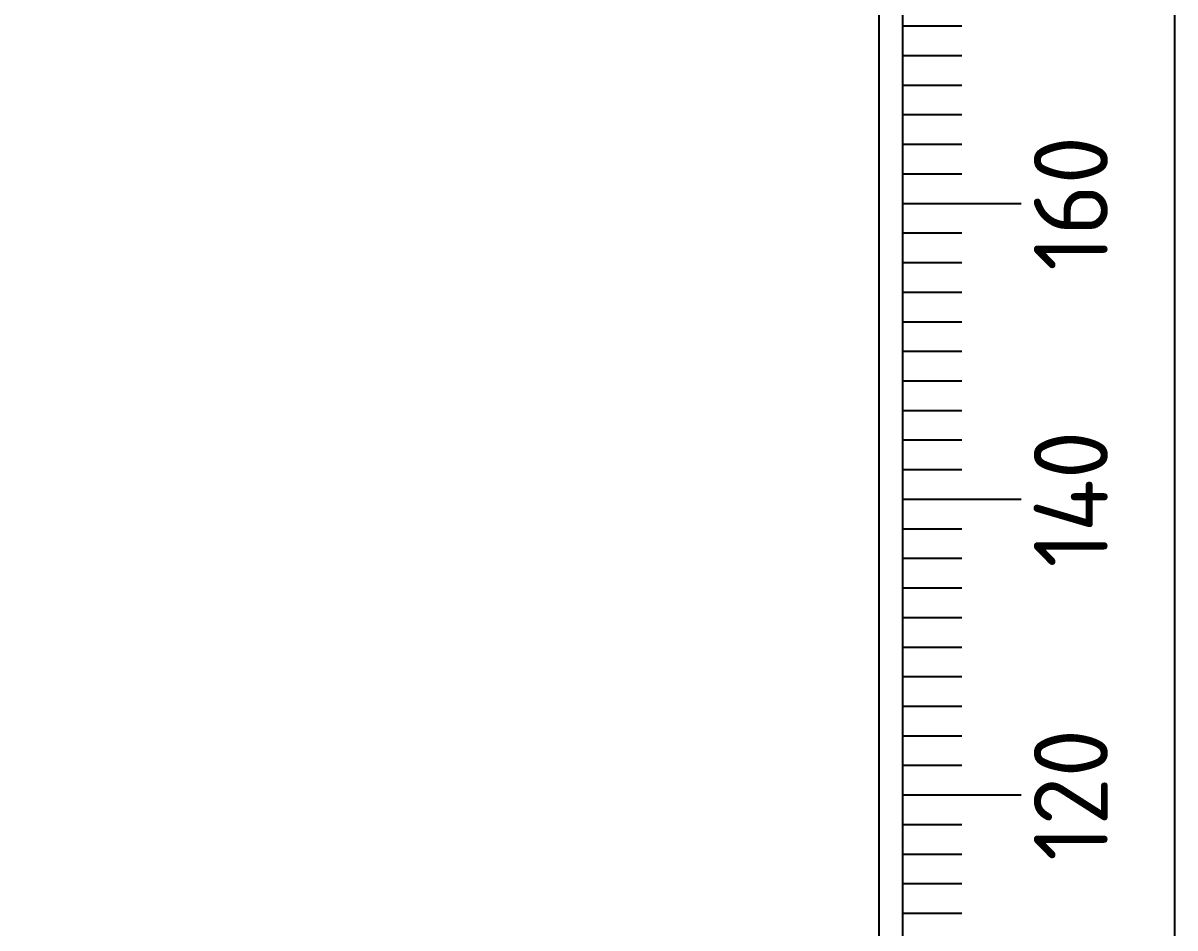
# Model space of a CAD drawing. Extents: x 0 to 1038, y -1303 to 297.
# Drawn here: x 396.03 to 415.5, y 85.13 to 100.43 of the extents above; entities that cross this region are included whole.
import ezdxf
from ezdxf.enums import TextEntityAlignment as Align

# ---------------------------------------------------------------- set-up
doc = ezdxf.new("R2010")
doc.units = 0
doc.linetypes.add('CENTERX2', pattern=[101.6, 63.5, -12.7, 12.7, -12.7])
doc.layers.get('0').update_dxf_attribs({"linetype": 'CONTINUOUS'})
for name, color, linetype in [('GREEN', 84, 'CONTINUOUS'), ('L18', 4, 'CONTINUOUS'), ('L25', 1, 'CONTINUOUS'), ('T25', 1, 'CONTINUOUS'), ('TBLK18', 4, 'CONTINUOUS'), ('TBLK25', 1, 'CONTINUOUS'), ('TBLK35', 3, 'CONTINUOUS'), ('TBLK50', 7, 'CONTINUOUS')]:
    doc.layers.add(name, color=color, linetype=linetype)
doc.styles.add('ISO', font='iso3098b.shx')

# ---------------------------------------------------------------- blocks, each defined once
blk = doc.blocks.new('A3BBLK')
at = {"layer": 'TBLK50'}
blk.add_line((415.5, 4.5), (415.5, 292.5), dxfattribs=at)
blk = doc.blocks.new('a3_in_vtblk std dwg')
at = {"layer": 'TBLK35'}
blk.add_line((410.5, 37), (410.5, 292.5), dxfattribs=at)
blk.add_blockref('A3BBLK', (0, 0))
at = {"layer": 'TBLK18', "style": 'ISO'}
blk.add_attdef('MR_DIRECTORATE', text='', height=1.5, dxfattribs=at).set_placement((381.5, 68.119), align=Align.CENTER)
for tag, p in [('STREET_NAME', (355.514, 62.1)), ('SUBURB_POSTCODE', (388.488, 62.1)), ('TELEPHONE_NO.', (368.306, 59.836)), ('FAX_NO.', (393.555, 59.836))]:
    blk.add_attdef(tag, p, '', height=1.5, dxfattribs=at)
at = {"layer": 'TBLK25', "style": 'ISO'}
for tag, height, p in [('MR_BRANCH', 2, (381.5, 65.199)), ('ROAD_SECTION', 1.75, (384.5, 29.162)), ('SLK', 1.75, (384.5, 26.108)), ('CHAINAGE', 1.75, (384.5, 19.205))]:
    blk.add_attdef(tag, text='', height=height, dxfattribs=at).set_placement(p, align=Align.CENTER)
for tag, p, height in [('FILE_NUMBER', (371.773, 54.237), 2.5), ('DESIGNED_/_DRAWN', (371.773, 49.487), 2), ('VERIFIED', (371.773, 44.487), 2), ('APPROVED', (371.773, 39.487), 2), ('LOCAL_AUTHORITY', (370.48, 16.733), 1.25)]:
    blk.add_attdef(tag, p, '', height=height, dxfattribs=at)
at = {"layer": 'TBLK35', "style": 'ISO', "width": 0.9}
for tag, p in [('ROAD_PROJECT&NUMBER', (384.5, 32.231)), ('DRAWING_DESCRIPTION', (384.5, 22.288))]:
    blk.add_attdef(tag, text='', height=2.5, dxfattribs=at).set_placement(p, align=Align.CENTER)
at = {"layer": 'TBLK50', "style": 'ISO'}
blk.add_attdef('MRWA_DRG_NUMBER', (356.288, 6.085), '', height=5, dxfattribs=at)
blk = doc.blocks.new('sca4_3')
at = {"layer": 'L18'}
for p, q in [((-4.602, 11.512), (-4.602, 86.512)), ((-4.602, 54.512), (-3.602, 54.512)), ((-4.602, 54.012), (-3.602, 54.012)), ((-4.602, 53.512), (-3.602, 53.512)), ((-4.602, 53.012), (-3.602, 53.012)), ((-4.602, 52.512), (-3.602, 52.512)), ((-4.602, 52.012), (-3.602, 52.012)), ((-4.602, 51.512), (-2.602, 51.512)), ((-4.602, 51.012), (-3.602, 51.012)), ((-4.602, 50.512), (-3.602, 50.512)), ((-4.602, 50.012), (-3.602, 50.012)), ((-4.602, 49.512), (-3.602, 49.512)), ((-4.602, 49.012), (-3.602, 49.012)), ((-4.602, 48.512), (-3.602, 48.512)), ((-4.602, 48.012), (-3.602, 48.012)), ((-4.602, 47.512), (-3.602, 47.512)), ((-4.602, 47.012), (-3.602, 47.012)), ((-4.602, 46.512), (-2.602, 46.512)), ((-4.602, 46.012), (-3.602, 46.012)), ((-4.602, 45.512), (-3.602, 45.512)), ((-4.602, 45.012), (-3.602, 45.012)), ((-4.602, 44.512), (-3.602, 44.512)), ((-4.602, 44.012), (-3.602, 44.012)), ((-4.602, 43.512), (-3.602, 43.512)), ((-4.602, 43.012), (-3.602, 43.012)), ((-4.602, 42.512), (-3.602, 42.512)), ((-4.602, 42.012), (-3.602, 42.012)), ((-4.602, 41.512), (-2.602, 41.512)), ((-4.602, 41.012), (-3.602, 41.012)), ((-4.602, 40.512), (-3.602, 40.512)), ((-4.602, 40.012), (-3.602, 40.012)), ((-4.602, 39.512), (-3.602, 39.512))]:
    blk.add_line(p, q, dxfattribs=at)
at = {"layer": 'L18', "style": 'ISO'}
for s, p in [('160', (-1.135, 51.512)), ('140', (-1.135, 46.512)), ('120', (-1.135, 41.512))]:
    blk.add_text(s, height=1.25, rotation=90, dxfattribs=at).set_placement(p, align=Align.CENTER)

msp = doc.modelspace()

# ---------------------------------------------------------------- hatches: boundary and pattern name
at = {"layer": 'GREEN'}
h = msp.add_hatch(color=256, dxfattribs=at)
h.paths.add_polyline_path([(396.1302, 136.0478), (396.1045, 136.0478)], flags=16)
edge = h.paths.add_edge_path(flags=17)
edge.add_line((386.7737, 120.6339), (386.7737, 136.0478))
edge.add_line((386.7737, 136.0478), (396.1302, 136.0478))
edge.add_line((397.883, 135.6869), (396.1302, 136.0478))
edge.add_line((397.883, 135.6869), (399.4295, 134.7332))
edge.add_line((399.4295, 134.7332), (400.5121, 133.2898))
edge.add_line((400.5121, 133.2898), (401.5174, 130.0421))
edge.add_line((401.5174, 130.0421), (401.5174, 126.6397))
edge.add_line((401.5174, 126.6397), (400.5121, 123.3919))
edge.add_line((400.5121, 123.3919), (399.4295, 121.9485))
edge.add_line((399.4295, 121.9485), (397.883, 120.9948))
edge.add_line((397.883, 120.9948), (396.1302, 120.6339))
edge.add_line((396.1302, 120.6339), (386.7737, 120.6339))
h.paths.add_polyline_path([(396.1045, 143.729), (396.1302, 143.729)], flags=16)
edge = h.paths.add_edge_path()
edge.add_line((386.7737, 88.7494), (379.0925, 88.7494))
edge.add_line((379.0925, 88.7494), (379.0925, 143.729))
edge.add_line((379.0925, 143.729), (396.1302, 143.729))
edge.add_line((399.4295, 143.2908), (396.1302, 143.729))
edge.add_line((399.4295, 143.2908), (402.5226, 141.9504))
edge.add_line((402.5226, 141.9504), (405.1517, 139.8626))
edge.add_line((405.1517, 139.8626), (407.1107, 137.1304))
edge.add_line((407.1107, 137.1304), (408.5026, 133.7538))
edge.add_line((408.5026, 133.7538), (409.2243, 130.1709))
edge.add_line((409.2243, 130.1709), (409.2243, 126.5108))
edge.add_line((409.2243, 126.5108), (408.5026, 122.928))
edge.add_line((408.5026, 122.928), (407.1107, 119.5513))
edge.add_line((407.1107, 119.5513), (405.1517, 116.8191))
edge.add_line((405.1517, 116.8191), (402.5226, 114.7313))
edge.add_line((402.5226, 114.7313), (399.4295, 113.3909))
edge.add_line((399.4295, 113.3909), (396.1302, 112.9528))
edge.add_line((396.1302, 112.9528), (386.7737, 112.9528))
edge.add_line((386.7737, 112.9528), (386.7737, 88.7494))
edge = h.paths.add_edge_path()
edge.add_line((386.7737, 136.0478), (386.7479, 136.0478))
edge.add_line((400.5121, 123.3919), (400.4863, 123.3919))
edge.add_line((400.5121, 133.2898), (400.4863, 133.2898))
edge.add_line((379.0925, 88.7494), (379.0667, 88.7494))
edge.add_line((407.1107, 119.5513), (407.0849, 119.5513))
edge.add_line((407.1107, 137.1304), (407.0849, 137.1304))
h = msp.add_hatch(color=256, dxfattribs=at)
h.paths.add_polyline_path([(396.1302, 136.0478), (396.1045, 136.0478)], flags=16)
edge = h.paths.add_edge_path(flags=17)
edge.add_line((386.7737, 120.6339), (386.7737, 136.0478))
edge.add_line((386.7737, 136.0478), (396.1302, 136.0478))
edge.add_line((397.883, 135.6869), (396.1302, 136.0478))
edge.add_line((397.883, 135.6869), (399.4295, 134.7332))
edge.add_line((399.4295, 134.7332), (400.5121, 133.2898))
edge.add_line((400.5121, 133.2898), (401.5174, 130.0421))
edge.add_line((401.5174, 130.0421), (401.5174, 126.6397))
edge.add_line((401.5174, 126.6397), (400.5121, 123.3919))
edge.add_line((400.5121, 123.3919), (399.4295, 121.9485))
edge.add_line((399.4295, 121.9485), (397.883, 120.9948))
edge.add_line((397.883, 120.9948), (396.1302, 120.6339))
edge.add_line((396.1302, 120.6339), (386.7737, 120.6339))
h.paths.add_polyline_path([(396.1045, 143.729), (396.1302, 143.729)], flags=16)
edge = h.paths.add_edge_path()
edge.add_line((386.7737, 88.7494), (379.0925, 88.7494))
edge.add_line((379.0925, 88.7494), (379.0925, 143.729))
edge.add_line((379.0925, 143.729), (396.1302, 143.729))
edge.add_line((399.4295, 143.2908), (396.1302, 143.729))
edge.add_line((399.4295, 143.2908), (402.5226, 141.9504))
edge.add_line((402.5226, 141.9504), (405.1517, 139.8626))
edge.add_line((405.1517, 139.8626), (407.1107, 137.1304))
edge.add_line((407.1107, 137.1304), (408.5026, 133.7538))
edge.add_line((408.5026, 133.7538), (409.2243, 130.1709))
edge.add_line((409.2243, 130.1709), (409.2243, 126.5108))
edge.add_line((409.2243, 126.5108), (408.5026, 122.928))
edge.add_line((408.5026, 122.928), (407.1107, 119.5513))
edge.add_line((407.1107, 119.5513), (405.1517, 116.8191))
edge.add_line((405.1517, 116.8191), (402.5226, 114.7313))
edge.add_line((402.5226, 114.7313), (399.4295, 113.3909))
edge.add_line((399.4295, 113.3909), (396.1302, 112.9528))
edge.add_line((396.1302, 112.9528), (386.7737, 112.9528))
edge.add_line((386.7737, 112.9528), (386.7737, 88.7494))
edge = h.paths.add_edge_path()
edge.add_line((386.7737, 136.0478), (386.7479, 136.0478))
edge.add_line((400.5121, 123.3919), (400.4863, 123.3919))
edge.add_line((400.5121, 133.2898), (400.4863, 133.2898))
edge.add_line((379.0925, 88.7494), (379.0667, 88.7494))
edge.add_line((407.1107, 119.5513), (407.0849, 119.5513))
edge.add_line((407.1107, 137.1304), (407.0849, 137.1304))

# ---------------------------------------------------------------- block references
at = {"layer": 'L25'}
msp.add_blockref('a3_in_vtblk std dwg', (0, 0), dxfattribs=at)
at = {"layer": 'T25', "linetype": 'CENTERX2'}
msp.add_blockref('sca4_3', (415.5, 45.8685), dxfattribs=at)

doc.saveas('drawing.dxf')
